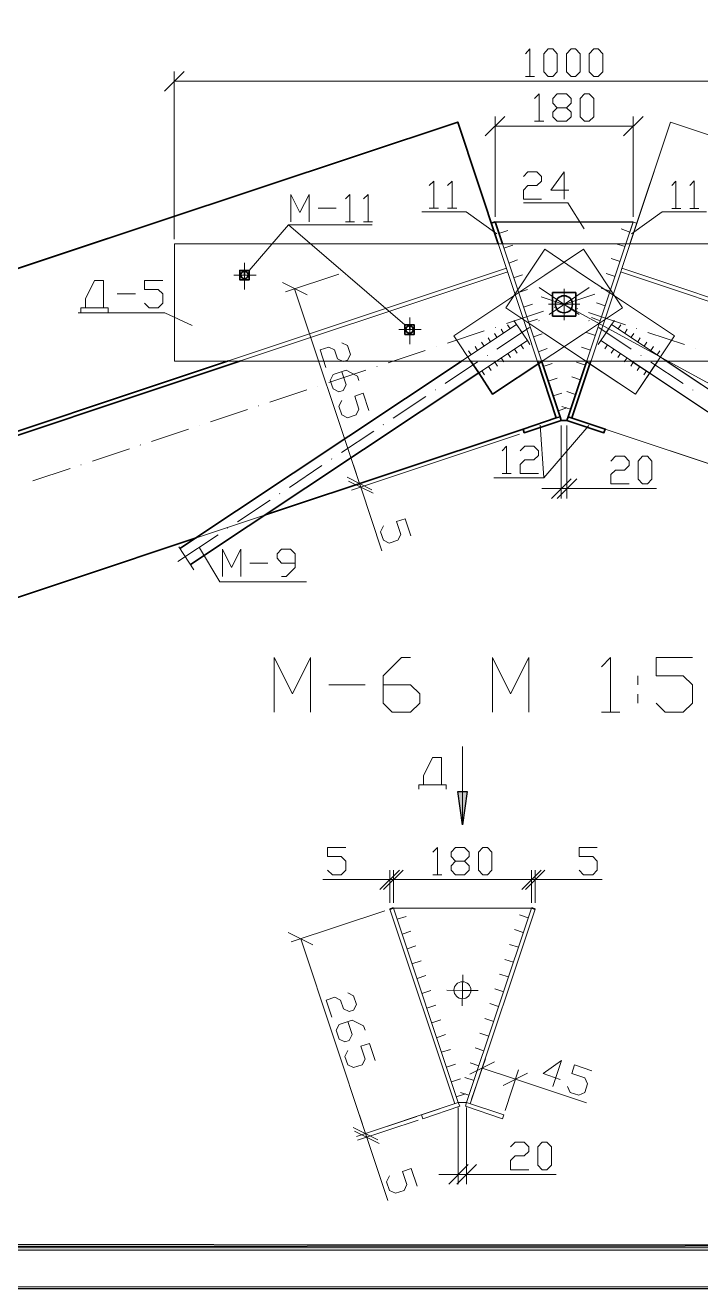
# Model space of a CAD drawing. Header units: millimetres. Extents: x -258556 to -95372, y 16759 to 83874.
# Drawn here: x -128517.3 to -128431, y 41411.4 to 41572.7 of the extents above; entities that cross this region are included whole.
import ezdxf
from ezdxf.xclip import XClip

# ---------------------------------------------------------------- set-up
doc = ezdxf.new("R2010")
doc.units = ezdxf.units.MM
doc.header["$LTSCALE"] = 0.5
doc.header["$XCLIPFRAME"] = 2

# ---------------------------------------------------------------- blocks, each defined once
blk = doc.blocks.new('MF13D4CA0')
at = {"color": 7, "linetype": 'Continuous', "lineweight": 5, "true_color": 0x000007}
blk.add_lwpolyline([(17.9, 582.9), (17.9, 11.05), (823.42, 11.05), (823.42, 582.9)], close=True, dxfattribs=at)

msp = doc.modelspace()

# ---------------------------------------------------------------- hatches: boundary and pattern name
at = {"true_color": 0x000007}
h = msp.add_hatch(color=7, dxfattribs=at)
h.paths.add_polyline_path([(-128336.362, 41416.87), (-128336.362, 41416.147), (-128151.253, 41416.87)])
h.paths.add_polyline_path([(-128336.362, 41416.147), (-128151.253, 41416.87), (-128150.53, 41416.182)])
h.paths.add_polyline_path([(-128151.253, 41416.87), (-128150.53, 41416.182), (-128151.253, 42001.108)])
h.paths.add_polyline_path([(-128150.53, 41416.182), (-128151.253, 42001.108), (-128150.53, 42001.762)])
h.paths.add_polyline_path([(-128151.253, 42001.108), (-128150.53, 42001.762), (-128963.796, 42001.108)])
h.paths.add_polyline_path([(-128150.53, 42001.762), (-128963.796, 42001.108), (-128964.484, 42001.762)])
h.paths.add_polyline_path([(-128963.796, 42001.108), (-128964.484, 42001.762), (-128963.796, 41416.87)])
h.paths.add_polyline_path([(-128964.484, 42001.762), (-128963.796, 41416.87), (-128964.484, 41416.182)])
h.paths.add_polyline_path([(-128963.796, 41416.87), (-128964.484, 41416.182), (-128336.362, 41416.733)])
h.paths.add_polyline_path([(-128964.484, 41416.182), (-128336.362, 41416.733), (-128336.362, 41416.044)])
msp.add_hatch(color=1).paths.add_polyline_path([(-128461.46, 41470.462), (-128462.045, 41474.73), (-128460.857, 41474.73)])

# ---------------------------------------------------------------- linework, layer by layer
at = {"color": 7, "linetype": 'Continuous', "lineweight": 5, "true_color": 0x000007}
for points in [[(-128964.14, 41416.526), (-128150.875, 41416.388), (-128150.875, 42001.418), (-128964.14, 42001.418)], [(-128450.91, 41533.243), (-128455.901, 41536.582), (-128450.91, 41544.051), (-128445.954, 41540.712), (-128440.997, 41537.408), (-128434.354, 41533.002), (-128439.311, 41525.533)], [(-128431.635, 41531.384), (-128431.635, 41531.384)], [(-128438.416, 41514.071), (-128438.966, 41514.656), (-128438.966, 41516.962), (-128438.416, 41517.582), (-128437.796, 41517.582), (-128437.245, 41516.962), (-128437.245, 41514.656), (-128437.796, 41514.071)]]:
    msp.add_lwpolyline(points, close=True, dxfattribs=at)
at = {"color": 7, "linetype": 'Continuous', "lineweight": 13, "true_color": 0x000007}
for points in [[(-128453.388, 41569.056), (-128452.82, 41569.659), (-128452.82, 41566.148)], [(-128497.032, 41566.785), (-128499.528, 41564.272), (-128499.528, 41564.272)], [(-128498.288, 41545.359), (-128498.288, 41566.785), (-128498.288, 41566.785)], [(-128453.388, 41566.148), (-128452.218, 41566.148), (-128452.218, 41566.148)], [(-128452.218, 41563.326), (-128451.65, 41563.911), (-128451.65, 41560.417)], [(-128448.156, 41562.155), (-128447.571, 41561.57), (-128447.571, 41561.002), (-128448.156, 41560.417), (-128449.327, 41560.417), (-128449.912, 41561.002), (-128449.912, 41561.57), (-128449.327, 41562.155), (-128448.156, 41562.155), (-128447.571, 41562.74), (-128447.571, 41563.326), (-128448.156, 41563.911), (-128449.327, 41563.911), (-128449.912, 41563.326), (-128449.912, 41562.74), (-128449.327, 41562.155)], [(-128456.038, 41561.037), (-128458.534, 41558.558), (-128458.534, 41558.558)], [(-128457.278, 41548.181), (-128457.278, 41561.037), (-128457.278, 41561.037)], [(-128439.62, 41548.181), (-128439.62, 41561.037), (-128439.62, 41561.037)], [(-128538.749, 41534.74), (-128462.045, 41560.314), (-128462.045, 41560.314)], [(-128462.045, 41560.314), (-128449.447, 41522.487), (-128449.447, 41522.487)], [(-128439.62, 41559.78), (-128457.278, 41559.78), (-128457.278, 41559.78)], [(-128452.218, 41560.417), (-128451.065, 41560.417), (-128451.065, 41560.417)], [(-128465.693, 41552.208), (-128465.091, 41552.776), (-128465.091, 41549.3)], [(-128463.353, 41552.208), (-128462.785, 41552.776), (-128462.785, 41549.3)], [(-128453.664, 41553.344), (-128453.078, 41553.946), (-128451.925, 41553.946), (-128451.34, 41553.344), (-128451.34, 41552.776), (-128451.925, 41552.208), (-128453.078, 41552.208), (-128453.664, 41551.606), (-128453.664, 41550.453), (-128451.34, 41550.453)], [(-128447.847, 41551.606), (-128450.17, 41551.606), (-128448.432, 41553.946), (-128448.432, 41550.453)], [(-128483.402, 41547.579), (-128483.402, 41551.055), (-128482.232, 41548.749), (-128481.062, 41551.055), (-128481.062, 41547.579)], [(-128476.415, 41550.487), (-128475.847, 41551.055), (-128475.847, 41547.579)], [(-128474.109, 41550.487), (-128473.506, 41551.055), (-128473.506, 41547.579)], [(-128445.885, 41546.684), (-128447.967, 41549.988), (-128453.664, 41549.988)], [(-128479.908, 41549.317), (-128477.585, 41549.317), (-128477.585, 41549.317)], [(-128457.054, 41546.013), (-128460.995, 41548.835), (-128466.64, 41548.835)], [(-128465.693, 41549.3), (-128464.523, 41549.3), (-128464.523, 41549.3)], [(-128463.353, 41549.3), (-128462.182, 41549.3), (-128462.182, 41549.3)], [(-128488.703, 41541.349), (-128483.677, 41547.183), (-128472.973, 41547.183)], [(-128483.677, 41547.183), (-128468.808, 41534.379), (-128468.808, 41534.379)], [(-128476.415, 41547.579), (-128475.245, 41547.579), (-128475.245, 41547.579)], [(-128474.109, 41547.579), (-128472.938, 41547.579), (-128472.938, 41547.579)], [(-128457.278, 41547.544), (-128457.759, 41547.389), (-128457.759, 41547.389)], [(-128447.933, 41522.642), (-128443.2, 41521.058), (-128443.355, 41520.594), (-128448.088, 41522.177), (-128447.933, 41522.642), (-128439.62, 41547.544), (-128457.278, 41547.544), (-128448.965, 41522.642), (-128448.81, 41522.177), (-128453.543, 41520.594), (-128453.698, 41521.058), (-128448.965, 41522.642)], [(-128457.278, 41547.544), (-128456.778, 41546.081), (-128456.778, 41546.081)], [(-128456.813, 41546.081), (-128455.66, 41546.46), (-128455.66, 41546.46)], [(-128440.051, 41546.253), (-128441.169, 41546.649), (-128441.169, 41546.649)], [(-128456.176, 41544.188), (-128455.023, 41544.567), (-128455.023, 41544.567)], [(-128440.653, 41544.395), (-128441.806, 41544.756), (-128441.806, 41544.756)], [(-128531.486, 41516.412), (-128495.587, 41528.39), (-128455.832, 41541.641)], [(-128489.305, 41542.312), (-128489.305, 41538.888), (-128489.305, 41538.888)], [(-128455.522, 41542.295), (-128454.404, 41542.691), (-128454.404, 41542.691)], [(-128441.307, 41542.484), (-128442.443, 41542.863), (-128442.443, 41542.863)], [(-128532.76, 41515.465), (-128495.432, 41527.908), (-128455.66, 41541.177)], [(-128510.232, 41535.996), (-128510.232, 41536.582), (-128507.324, 41536.582), (-128507.324, 41540.075), (-128508.494, 41540.075), (-128509.647, 41537.735), (-128509.647, 41536.582), (-128506.738, 41536.582), (-128506.738, 41535.996)], [(-128502.092, 41537.167), (-128501.507, 41536.582), (-128500.336, 41536.582), (-128499.769, 41537.167), (-128499.769, 41538.337), (-128500.336, 41538.905), (-128502.092, 41538.905), (-128502.092, 41540.075), (-128499.769, 41540.075)], [(-128487.842, 41540.746), (-128490.682, 41540.746), (-128490.682, 41540.746)], [(-128481.32, 41538.216), (-128484.469, 41539.783), (-128484.469, 41539.783)], [(-128477.258, 41540.884), (-128484.073, 41538.612), (-128484.073, 41538.612)], [(-128454.92, 41540.419), (-128453.767, 41540.798), (-128453.767, 41540.798)], [(-128441.944, 41540.591), (-128443.062, 41540.97), (-128443.062, 41540.97)], [(-128505.585, 41538.337), (-128503.245, 41538.337), (-128503.245, 41538.337)], [(-128482.92, 41538.991), (-128474.608, 41514.106), (-128474.608, 41514.106)], [(-128454.283, 41538.526), (-128453.13, 41538.905), (-128453.13, 41538.905)], [(-128448.466, 41534.998), (-128448.466, 41538.991), (-128448.466, 41538.991)], [(-128444.542, 41538.303), (-128448.242, 41537.081), (-128448.242, 41537.081)], [(-128442.563, 41538.698), (-128443.699, 41539.077), (-128443.699, 41539.077)], [(-128453.629, 41536.633), (-128452.51, 41537.012), (-128452.51, 41537.012)], [(-128451.375, 41537.976), (-128448.174, 41536.926), (-128448.174, 41536.926)], [(-128450.445, 41537.012), (-128446.453, 41537.012), (-128446.453, 41537.012)], [(-128449.671, 41536.616), (-128449.688, 41536.633), (-128449.688, 41536.633)], [(-128446.762, 41536.427), (-128446.78, 41536.461), (-128446.78, 41536.461)], [(-128443.2, 41536.805), (-128444.319, 41537.201), (-128444.319, 41537.201)], [(-128496, 41534.293), (-128499.493, 41535.91), (-128510.576, 41535.91)], [(-128468.189, 41535.325), (-128468.189, 41531.9), (-128468.189, 41531.9)], [(-128451.082, 41536.134), (-128455.815, 41534.568), (-128455.815, 41534.568)], [(-128453.836, 41533.415), (-128454.541, 41534.448), (-128454.868, 41534.929)], [(-128453.027, 41534.74), (-128451.874, 41535.119), (-128451.874, 41535.119)], [(-128445.334, 41535.979), (-128440.619, 41534.379), (-128440.619, 41534.379)], [(-128443.837, 41534.912), (-128444.955, 41535.308), (-128444.955, 41535.308)], [(-128442.374, 41534.448), (-128442.03, 41534.929), (-128442.03, 41534.929)], [(-128454.541, 41534.448), (-128497.566, 41505.742), (-128497.566, 41505.742)], [(-128466.743, 41533.776), (-128469.583, 41533.776), (-128469.583, 41533.776)], [(-128458.654, 41533.621), (-128463.37, 41532.055), (-128463.37, 41532.055)], [(-128457.037, 41532.795), (-128457.364, 41533.277), (-128457.364, 41533.277)], [(-128457.226, 41534.069), (-128457.243, 41534.103), (-128457.243, 41534.103)], [(-128456.193, 41533.346), (-128456.52, 41533.828), (-128456.52, 41533.828)], [(-128455.35, 41533.897), (-128455.677, 41534.379), (-128455.677, 41534.379)], [(-128453.147, 41532.382), (-128454.059, 41533.742), (-128454.059, 41533.742)], [(-128452.373, 41532.847), (-128451.254, 41533.226), (-128451.254, 41533.226)], [(-128444.456, 41533.036), (-128445.592, 41533.415), (-128445.592, 41533.415)], [(-128443.751, 41532.382), (-128442.839, 41533.742), (-128442.839, 41533.742)], [(-128441.548, 41533.897), (-128441.204, 41534.379), (-128441.204, 41534.379)], [(-128440.705, 41533.346), (-128440.378, 41533.828), (-128440.378, 41533.828)], [(-128439.896, 41532.795), (-128439.534, 41533.277), (-128439.534, 41533.277)], [(-128453.147, 41532.382), (-128496.189, 41503.728), (-128496.189, 41503.728)], [(-128476.88, 41532.073), (-128476.157, 41531.728), (-128475.778, 41530.593), (-128476.157, 41529.87), (-128476.707, 41529.698), (-128477.43, 41530.042), (-128477.809, 41531.178), (-128478.532, 41531.522), (-128479.633, 41531.178), (-128478.91, 41528.94)], [(-128459.515, 41531.126), (-128459.842, 41531.625), (-128459.842, 41531.625)], [(-128458.689, 41531.677), (-128459.016, 41532.176), (-128459.016, 41532.176)], [(-128457.846, 41532.227), (-128458.172, 41532.727), (-128458.172, 41532.727)], [(-128453.991, 41531.832), (-128453.664, 41531.315), (-128453.664, 41531.315)], [(-128453.147, 41532.382), (-128452.82, 41531.866), (-128452.82, 41531.866)], [(-128443.751, 41532.382), (-128444.078, 41531.866), (-128444.078, 41531.866)], [(-128442.907, 41531.832), (-128443.234, 41531.315), (-128443.234, 41531.315)], [(-128466.209, 41531.109), (-128470.942, 41529.543), (-128470.942, 41529.543)], [(-128464.798, 41531.573), (-128464.815, 41531.591), (-128464.815, 41531.591)], [(-128460.341, 41530.575), (-128460.668, 41531.074), (-128460.668, 41531.074)], [(-128460.341, 41530.575), (-128460.358, 41530.593), (-128460.358, 41530.593)], [(-128456.486, 41530.162), (-128456.142, 41529.663), (-128456.142, 41529.663)], [(-128455.643, 41530.73), (-128455.316, 41530.214), (-128455.316, 41530.214)], [(-128454.799, 41531.281), (-128454.472, 41530.765), (-128454.472, 41530.765)], [(-128451.736, 41530.954), (-128450.617, 41531.35), (-128450.617, 41531.35)], [(-128445.093, 41531.143), (-128446.212, 41531.522), (-128446.212, 41531.522)], [(-128442.099, 41531.281), (-128442.426, 41530.765), (-128442.426, 41530.765)], [(-128441.255, 41530.73), (-128441.582, 41530.214), (-128441.582, 41530.214)], [(-128440.412, 41530.162), (-128440.773, 41529.663), (-128440.773, 41529.663)], [(-128473.799, 41528.596), (-128478.514, 41527.013), (-128478.514, 41527.013)], [(-128476.88, 41528.39), (-128476.329, 41526.738), (-128476.707, 41526.015), (-128477.258, 41525.808), (-128477.981, 41526.187), (-128478.36, 41527.288), (-128477.981, 41528.045), (-128476.329, 41528.596), (-128474.849, 41527.839), (-128474.677, 41527.288)], [(-128472.353, 41529.061), (-128472.388, 41529.078), (-128472.388, 41529.078)], [(-128460.066, 41529.25), (-128460.289, 41529.577), (-128460.289, 41529.577)], [(-128458.964, 41528.51), (-128458.62, 41528.011), (-128458.62, 41528.011)], [(-128458.138, 41529.061), (-128457.794, 41528.562), (-128457.794, 41528.562)], [(-128457.295, 41529.612), (-128456.968, 41529.112), (-128456.968, 41529.112)], [(-128451.116, 41529.078), (-128449.981, 41529.457), (-128449.981, 41529.457)], [(-128445.73, 41529.25), (-128446.848, 41529.629), (-128446.848, 41529.629)], [(-128439.603, 41529.612), (-128439.93, 41529.112), (-128439.93, 41529.112)], [(-128450.48, 41527.185), (-128449.361, 41527.564), (-128449.361, 41527.564)], [(-128446.349, 41527.357), (-128447.485, 41527.736), (-128447.485, 41527.736)], [(-128481.354, 41526.084), (-128486.087, 41524.5), (-128486.087, 41524.5)], [(-128479.943, 41526.548), (-128479.96, 41526.565), (-128479.96, 41526.565)], [(-128476.88, 41524.707), (-128477.258, 41523.984), (-128476.88, 41522.883), (-128476.157, 41522.504), (-128475.055, 41522.883), (-128474.677, 41523.605), (-128475.227, 41525.258), (-128474.126, 41525.636), (-128473.403, 41523.433)], [(-128449.843, 41525.292), (-128448.724, 41525.671), (-128448.724, 41525.671)], [(-128446.986, 41525.464), (-128448.105, 41525.86), (-128448.105, 41525.86)], [(-128488.926, 41523.554), (-128493.642, 41521.988), (-128493.642, 41521.988)], [(-128487.498, 41524.036), (-128487.515, 41524.053), (-128487.515, 41524.053)], [(-128449.223, 41523.399), (-128448.088, 41523.76), (-128448.088, 41523.76)], [(-128447.623, 41523.588), (-128448.742, 41523.967), (-128448.742, 41523.967)], [(-128526.134, 41496.913), (-128449.447, 41522.487), (-128449.447, 41522.487)], [(-128448.088, 41522.177), (-128448.81, 41522.177), (-128448.81, 41522.177)], [(-128496.481, 41521.041), (-128501.214, 41519.475), (-128501.214, 41519.475)], [(-128495.07, 41521.523), (-128495.087, 41521.54), (-128495.087, 41521.54)], [(-128454.3, 41520.886), (-128475.795, 41513.693), (-128475.795, 41513.693)], [(-128454.145, 41520.404), (-128475.623, 41513.245), (-128475.623, 41513.245)], [(-128445.282, 41521.506), (-128451.065, 41514.846), (-128451.495, 41521.557)], [(-128448.81, 41521.54), (-128448.81, 41512.195), (-128448.81, 41512.195)], [(-128448.088, 41521.54), (-128448.088, 41512.195), (-128448.088, 41512.195)], [(-128502.625, 41519.01), (-128502.643, 41519.028), (-128502.643, 41519.028)], [(-128456.383, 41518.288), (-128455.815, 41518.873), (-128455.815, 41515.379)], [(-128454.077, 41518.288), (-128453.474, 41518.873), (-128452.321, 41518.873), (-128451.736, 41518.288), (-128451.736, 41517.702), (-128452.321, 41517.117), (-128453.474, 41517.117), (-128454.077, 41516.549), (-128454.077, 41515.379), (-128451.736, 41515.379)], [(-128504.037, 41518.528), (-128508.769, 41516.962), (-128508.769, 41516.962)], [(-128442.46, 41516.98), (-128441.892, 41517.582), (-128440.722, 41517.582), (-128440.154, 41516.98), (-128440.154, 41516.412), (-128440.722, 41515.809), (-128441.892, 41515.809), (-128442.46, 41515.241), (-128442.46, 41514.071), (-128440.154, 41514.071)], [(-128511.609, 41516.016), (-128516.359, 41514.45), (-128516.359, 41514.45)], [(-128510.198, 41516.481), (-128510.232, 41516.498), (-128510.232, 41516.498)], [(-128468.946, 41515.999), (-128475.795, 41513.693), (-128475.795, 41513.693)], [(-128471.751, 41505.501), (-128474.453, 41513.641), (-128474.608, 41514.106), (-128475.399, 41516.446)], [(-128476.191, 41514.897), (-128473.025, 41513.297), (-128473.025, 41513.297)], [(-128476.191, 41514.897), (-128473.025, 41513.297), (-128473.025, 41513.297)], [(-128472.87, 41512.849), (-128476.019, 41514.398), (-128476.019, 41514.398)], [(-128457.432, 41514.846), (-128451.065, 41514.846), (-128451.065, 41514.846)], [(-128456.383, 41515.379), (-128455.23, 41515.379), (-128455.23, 41515.379)], [(-128450.067, 41512.195), (-128447.571, 41514.708), (-128447.571, 41514.708)], [(-128446.831, 41514.708), (-128449.327, 41512.195), (-128449.327, 41512.195)], [(-128471.527, 41508.702), (-128471.906, 41507.944), (-128471.527, 41506.843), (-128470.804, 41506.482), (-128469.703, 41506.843), (-128469.324, 41507.583), (-128469.875, 41509.252), (-128468.774, 41509.597), (-128468.051, 41507.394)], [(-128495.776, 41503.057), (-128497.721, 41506.017), (-128497.721, 41506.017)], [(-128481.406, 41501.542), (-128492.489, 41501.542), (-128495.07, 41505.897)], [(-128492.145, 41502.196), (-128492.145, 41505.69), (-128490.974, 41503.367), (-128489.804, 41505.69), (-128489.804, 41502.196)], [(-128484.59, 41502.196), (-128483.987, 41502.196), (-128482.817, 41503.367), (-128482.817, 41505.105), (-128483.419, 41505.69), (-128484.59, 41505.69), (-128485.157, 41505.105), (-128485.157, 41504.537), (-128484.59, 41503.935), (-128482.817, 41503.935)], [(-128488.634, 41503.935), (-128486.328, 41503.935), (-128486.328, 41503.935)]]:
    msp.add_lwpolyline(points, dxfattribs=at)
for points in [[(-128450.48, 41566.148), (-128451.065, 41566.75), (-128451.065, 41569.056), (-128450.48, 41569.659), (-128449.912, 41569.659), (-128449.327, 41569.056), (-128449.327, 41566.75), (-128449.912, 41566.148)], [(-128447.571, 41566.148), (-128448.156, 41566.75), (-128448.156, 41569.056), (-128447.571, 41569.659), (-128447.003, 41569.659), (-128446.418, 41569.056), (-128446.418, 41566.75), (-128447.003, 41566.148)], [(-128444.663, 41566.148), (-128445.265, 41566.75), (-128445.265, 41569.056), (-128444.663, 41569.659), (-128444.095, 41569.659), (-128443.51, 41569.056), (-128443.51, 41566.75), (-128444.095, 41566.148)], [(-128445.833, 41560.417), (-128446.418, 41561.002), (-128446.418, 41563.326), (-128445.833, 41563.911), (-128445.248, 41563.911), (-128444.663, 41563.326), (-128444.663, 41561.002), (-128445.248, 41560.417)], [(-128445.971, 41533.26), (-128440.997, 41536.582), (-128445.971, 41544.051), (-128450.927, 41540.729), (-128455.901, 41537.425), (-128462.561, 41533.002), (-128457.587, 41525.533)]]:
    msp.add_lwpolyline(points, close=True, dxfattribs=at)
at = {"color": 7, "linetype": 'Continuous', "lineweight": 5, "true_color": 0x000007}
for points in [[(-128398.592, 41565.528), (-128498.271, 41565.528), (-128498.271, 41565.528)], [(-128440.859, 41558.541), (-128438.347, 41561.019), (-128438.347, 41561.019)], [(-128434.836, 41560.297), (-128447.434, 41522.47), (-128447.434, 41522.47)], [(-128358.149, 41534.723), (-128434.836, 41560.297), (-128434.836, 41560.297)], [(-128434.698, 41552.208), (-128434.148, 41552.759), (-128434.148, 41549.282)], [(-128432.358, 41552.208), (-128431.807, 41552.793), (-128431.807, 41549.282)], [(-128439.827, 41546.013), (-128435.903, 41548.835), (-128430.258, 41548.835)], [(-128434.698, 41549.282), (-128433.528, 41549.282), (-128433.528, 41549.282)], [(-128432.358, 41549.282), (-128431.222, 41549.282), (-128431.222, 41549.282)], [(-128439.62, 41547.527), (-128439.138, 41547.389), (-128439.138, 41547.389)], [(-128401.793, 41528.527), (-128441.066, 41541.641), (-128441.066, 41541.641)], [(-128401.965, 41528.045), (-128441.238, 41541.159), (-128441.238, 41541.159)], [(-128412.704, 41523.502), (-128423.787, 41523.502), (-128448.466, 41536.995)], [(-128443.062, 41533.415), (-128442.374, 41534.448), (-128399.315, 41505.742)], [(-128439.173, 41533.931), (-128439.207, 41533.931), (-128439.207, 41533.931)], [(-128437.762, 41533.415), (-128433.046, 41531.866), (-128433.046, 41531.866)], [(-128443.751, 41532.382), (-128400.692, 41503.711), (-128400.692, 41503.711)], [(-128439.035, 41532.21), (-128438.725, 41532.727), (-128438.725, 41532.727)], [(-128438.209, 41531.66), (-128437.865, 41532.176), (-128437.865, 41532.176)], [(-128437.383, 41531.109), (-128437.039, 41531.625), (-128437.039, 41531.625)], [(-128436.557, 41530.558), (-128436.591, 41530.593), (-128436.591, 41530.593)], [(-128436.557, 41530.558), (-128436.213, 41531.074), (-128436.213, 41531.074)], [(-128438.76, 41529.044), (-128439.104, 41528.562), (-128439.104, 41528.562)], [(-128437.934, 41528.493), (-128438.278, 41528.011), (-128438.278, 41528.011)], [(-128370.747, 41496.896), (-128447.434, 41522.47), (-128447.434, 41522.47)], [(-128436.626, 41513.452), (-128448.088, 41513.452), (-128448.81, 41513.452), (-128451.289, 41513.452)], [(-128436.695, 41486.019), (-128435.524, 41484.849), (-128433.218, 41484.849), (-128432.048, 41486.019), (-128432.048, 41488.36), (-128433.218, 41489.53), (-128436.695, 41489.53), (-128436.695, 41491.836), (-128432.048, 41491.836)]]:
    msp.add_lwpolyline(points, dxfattribs=at)
at = {"color": 7, "linetype": 'Continuous', "lineweight": 35, "true_color": 0x000007}
for points in [[(-128456.882, 41544.739), (-128462.045, 41560.314), (-128538.783, 41534.809)], [(-128457.759, 41547.389), (-128457.278, 41547.544), (-128456.348, 41544.739)], [(-128489.305, 41540.746), (-128489.305, 41541.349), (-128489.925, 41541.349), (-128489.925, 41540.161), (-128488.703, 41540.161), (-128488.703, 41541.349), (-128489.305, 41541.349)], [(-128468.189, 41533.776), (-128468.189, 41534.379), (-128468.808, 41534.379), (-128468.808, 41533.174), (-128467.603, 41533.174), (-128467.603, 41534.379), (-128468.189, 41534.379)], [(-128489.787, 41529.784), (-128532.76, 41515.465), (-128532.76, 41515.465)], [(-128491.353, 41529.784), (-128531.486, 41516.412), (-128531.486, 41516.412)], [(-128461.494, 41529.784), (-128497.566, 41505.776), (-128497.566, 41505.776)], [(-128496.223, 41503.728), (-128459.36, 41528.235), (-128460.427, 41529.784)], [(-128459.36, 41528.235), (-128457.587, 41525.533), (-128451.168, 41529.784)], [(-128451.874, 41529.784), (-128449.447, 41522.487), (-128453.698, 41521.058), (-128453.543, 41520.594), (-128448.81, 41522.177), (-128448.965, 41522.642), (-128449.447, 41522.487)], [(-128448.965, 41522.642), (-128451.34, 41529.784), (-128451.34, 41529.784)], [(-128447.933, 41522.642), (-128445.558, 41529.784), (-128445.558, 41529.784)], [(-128447.451, 41522.487), (-128445.024, 41529.784), (-128445.024, 41529.784)], [(-128448.81, 41522.177), (-128448.088, 41522.177), (-128443.355, 41520.594), (-128443.2, 41521.058), (-128447.933, 41522.642), (-128448.088, 41522.177)], [(-128486.637, 41510.096), (-128453.698, 41521.058), (-128453.698, 41521.058)], [(-128526.134, 41496.913), (-128495.483, 41507.136), (-128495.483, 41507.136)]]:
    msp.add_lwpolyline(points, dxfattribs=at)
at = {"color": 7, "linetype": 'Continuous', "lineweight": 18, "true_color": 0x000007}
for points in [[(-128358.149, 41534.723), (-128434.836, 41560.297), (-128440.033, 41544.739)], [(-128457.278, 41547.527), (-128439.62, 41547.527), (-128439.62, 41547.527)], [(-128440.55, 41544.739), (-128439.62, 41547.527), (-128439.138, 41547.389)], [(-128498.271, 41544.739), (-128398.592, 41544.739), (-128398.592, 41544.739)], [(-128498.271, 41544.739), (-128498.271, 41529.766), (-128398.592, 41529.766), (-128398.592, 41537.27), (-128398.592, 41544.739)], [(-128445.713, 41529.766), (-128439.311, 41525.533), (-128436.454, 41529.766)], [(-128400.692, 41503.711), (-128437.521, 41528.218), (-128439.861, 41529.766)], [(-128399.315, 41505.776), (-128435.387, 41529.766), (-128435.387, 41529.766)], [(-128443.2, 41521.058), (-128410.26, 41510.078), (-128410.26, 41510.078)]]:
    msp.add_lwpolyline(points, dxfattribs=at)
at = {"color": 7, "linetype": 'Continuous', "lineweight": 20, "true_color": 0x000007}
for points in [[(-128446.521, 41535.721), (-128451.65, 41539.146), (-128451.65, 41539.146)], [(-128450.376, 41535.721), (-128445.248, 41539.146), (-128445.248, 41539.146)], [(-128451.633, 41534.895), (-128451.667, 41534.929), (-128451.667, 41534.929)], [(-128445.265, 41534.895), (-128445.3, 41534.929), (-128445.3, 41534.929)], [(-128457.037, 41531.298), (-128452.872, 41534.052), (-128452.872, 41534.052)], [(-128439.896, 41531.298), (-128444.026, 41534.052), (-128444.026, 41534.052)], [(-128458.259, 41530.472), (-128458.293, 41530.489), (-128458.293, 41530.489)], [(-128463.662, 41526.875), (-128459.515, 41529.646), (-128459.515, 41529.646)], [(-128470.288, 41522.47), (-128466.141, 41525.223), (-128466.141, 41525.223)], [(-128464.884, 41526.066), (-128464.919, 41526.084), (-128464.919, 41526.084)], [(-128476.914, 41518.047), (-128472.784, 41520.8), (-128472.784, 41520.8)], [(-128471.544, 41521.626), (-128471.579, 41521.661), (-128471.579, 41521.661)], [(-128478.17, 41517.203), (-128478.205, 41517.238), (-128478.205, 41517.238)], [(-128483.557, 41513.606), (-128479.409, 41516.394), (-128479.409, 41516.394)], [(-128484.813, 41512.798), (-128484.848, 41512.832), (-128484.848, 41512.832)], [(-128490.2, 41509.201), (-128486.035, 41511.954), (-128486.035, 41511.954)], [(-128497.824, 41504.124), (-128492.695, 41507.531), (-128492.695, 41507.531)], [(-128491.439, 41508.375), (-128491.473, 41508.409), (-128491.473, 41508.409)]]:
    msp.add_lwpolyline(points, dxfattribs=at)
at = {"color": 7, "linetype": 'Continuous', "lineweight": 35, "true_color": 0x000007}
msp.add_lwpolyline([(-128448.466, 41538.509), (-128446.969, 41538.509), (-128446.969, 41535.515), (-128449.929, 41535.515), (-128449.929, 41538.509)], close=True, dxfattribs=at)
at = {"color": 7, "linetype": 'Continuous', "lineweight": 9, "true_color": 0x000007}
for points in [[(-128438.622, 41530.455), (-128438.657, 41530.489), (-128438.657, 41530.489)], [(-128433.218, 41526.875), (-128437.383, 41529.629), (-128437.383, 41529.629)], [(-128431.979, 41526.049), (-128432.014, 41526.084), (-128432.014, 41526.084)]]:
    msp.add_lwpolyline(points, dxfattribs=at)
at = {"color": 0, "linetype": 'Continuous', "lineweight": 18}
for points in [[(-128485.536, 41484.866), (-128485.536, 41491.853), (-128483.196, 41487.207), (-128480.889, 41491.853), (-128480.889, 41484.866)], [(-128471.596, 41488.36), (-128468.085, 41488.36), (-128466.915, 41487.207), (-128466.915, 41486.036), (-128468.085, 41484.866), (-128470.426, 41484.866), (-128471.596, 41486.036), (-128471.596, 41489.53), (-128469.256, 41491.853), (-128468.085, 41491.853)], [(-128457.622, 41484.866), (-128457.622, 41491.853), (-128455.316, 41487.207), (-128452.975, 41491.853), (-128452.975, 41484.866)], [(-128443.682, 41490.683), (-128442.512, 41491.853), (-128442.512, 41484.866)], [(-128478.549, 41488.36), (-128473.902, 41488.36), (-128473.902, 41488.36)], [(-128443.682, 41484.866), (-128441.341, 41484.866), (-128441.341, 41484.866)]]:
    msp.add_lwpolyline(points, dxfattribs=at)
at = {"color": 0, "linetype": 'Continuous', "lineweight": 5}
for points in [[(-128439.035, 41489.53), (-128439.035, 41488.36), (-128439.035, 41488.36)], [(-128439.035, 41487.189), (-128439.035, 41486.019), (-128439.035, 41486.019)]]:
    msp.add_lwpolyline(points, dxfattribs=at)
at = {"color": 1, "linetype": 'Continuous', "lineweight": 18}
for points in [[(-128461.46, 41480.478), (-128461.46, 41470.462), (-128461.46, 41470.462)], [(-128461.46, 41470.462), (-128461.46, 41480.409), (-128461.46, 41480.409)], [(-128470.736, 41459.688), (-128462.441, 41434.803), (-128462.441, 41434.803)], [(-128460.926, 41434.941), (-128456.176, 41433.392), (-128456.348, 41432.875), (-128461.064, 41434.493), (-128460.926, 41434.941), (-128452.631, 41459.826), (-128470.254, 41459.826), (-128461.993, 41434.941), (-128461.787, 41434.493), (-128466.536, 41432.875), (-128466.674, 41433.392), (-128461.993, 41434.941)], [(-128452.149, 41459.688), (-128460.444, 41434.803), (-128460.444, 41434.803)]]:
    msp.add_lwpolyline(points, dxfattribs=at)
at = {"color": 0, "linetype": 'Continuous', "lineweight": 13}
msp.add_lwpolyline([(-128467.036, 41475.005), (-128467.036, 41475.573), (-128464.127, 41475.573), (-128464.127, 41479.066), (-128465.297, 41479.066), (-128466.433, 41476.743), (-128466.433, 41475.573), (-128463.525, 41475.573), (-128463.525, 41475.005)], dxfattribs=at)
at = {"color": 1, "linetype": 'Continuous', "lineweight": -2}
msp.add_lwpolyline([(-128461.46, 41470.462), (-128462.045, 41474.73), (-128460.857, 41474.73)], close=True, dxfattribs=at)
at = {"color": 1, "linetype": 'Continuous', "lineweight": 13}
for points in [[(-128478.687, 41464.645), (-128478.084, 41464.077), (-128476.948, 41464.077), (-128476.346, 41464.645), (-128476.346, 41465.815), (-128476.948, 41466.4), (-128478.687, 41466.4), (-128478.687, 41467.553), (-128476.346, 41467.553)], [(-128465.229, 41466.985), (-128464.643, 41467.553), (-128464.643, 41464.077)], [(-128461.167, 41465.815), (-128460.582, 41465.23), (-128460.582, 41464.645), (-128461.167, 41464.077), (-128462.32, 41464.077), (-128462.905, 41464.645), (-128462.905, 41465.23), (-128462.32, 41465.815), (-128461.167, 41465.815), (-128460.582, 41466.4), (-128460.582, 41466.985), (-128461.167, 41467.553), (-128462.32, 41467.553), (-128462.905, 41466.985), (-128462.905, 41466.4), (-128462.32, 41465.815)], [(-128446.539, 41464.645), (-128445.971, 41464.077), (-128444.8, 41464.077), (-128444.233, 41464.645), (-128444.233, 41465.815), (-128444.8, 41466.4), (-128446.539, 41466.4), (-128446.539, 41467.553), (-128444.233, 41467.553)], [(-128471.992, 41462.201), (-128469.497, 41464.679), (-128469.497, 41464.679)], [(-128469.032, 41464.679), (-128471.527, 41462.201), (-128471.527, 41462.201)], [(-128469.032, 41464.679), (-128471.527, 41462.201), (-128471.527, 41462.201)], [(-128470.753, 41460.48), (-128470.753, 41464.679), (-128470.753, 41464.679)], [(-128470.271, 41460.48), (-128470.271, 41464.679), (-128470.271, 41464.679)], [(-128470.271, 41460.48), (-128470.271, 41464.679), (-128470.271, 41464.679)], [(-128465.229, 41464.077), (-128464.075, 41464.077), (-128464.075, 41464.077)], [(-128453.87, 41462.201), (-128451.392, 41464.679), (-128451.392, 41464.679)], [(-128453.87, 41462.201), (-128451.392, 41464.679), (-128451.392, 41464.679)], [(-128450.91, 41464.679), (-128453.388, 41462.201), (-128453.388, 41462.201)], [(-128452.631, 41460.48), (-128452.631, 41464.679), (-128452.631, 41464.679)], [(-128452.631, 41460.48), (-128452.631, 41464.679), (-128452.631, 41464.679)], [(-128452.166, 41460.48), (-128452.166, 41464.679), (-128452.166, 41464.679)], [(-128479.306, 41463.457), (-128470.753, 41463.457), (-128470.271, 41463.457), (-128467.776, 41463.457)], [(-128452.631, 41463.457), (-128470.271, 41463.457), (-128470.271, 41463.457)], [(-128443.596, 41463.457), (-128452.166, 41463.457), (-128452.631, 41463.457), (-128455.109, 41463.457)], [(-128471.355, 41459.482), (-128483.333, 41455.506), (-128483.333, 41455.506)], [(-128469.806, 41458.38), (-128468.653, 41458.759), (-128468.653, 41458.759)], [(-128453.044, 41458.587), (-128454.163, 41458.965), (-128454.163, 41458.965)], [(-128480.58, 41455.11), (-128483.729, 41456.677), (-128483.729, 41456.677)], [(-128469.17, 41456.487), (-128468.051, 41456.866), (-128468.051, 41456.866)], [(-128453.681, 41456.694), (-128454.799, 41457.072), (-128454.799, 41457.072)]]:
    msp.add_lwpolyline(points, dxfattribs=at)
msp.add_lwpolyline([(-128458.826, 41464.077), (-128459.412, 41464.645), (-128459.412, 41466.985), (-128458.826, 41467.553), (-128458.259, 41467.553), (-128457.673, 41466.985), (-128457.673, 41464.645), (-128458.259, 41464.077)], close=True, dxfattribs=at)
at = {"color": 1, "linetype": 'Continuous', "lineweight": 35}
for points in [[(-128470.271, 41459.843), (-128470.753, 41459.688), (-128470.753, 41459.688)], [(-128452.631, 41459.843), (-128452.166, 41459.688), (-128452.166, 41459.688)]]:
    msp.add_lwpolyline(points, dxfattribs=at)
at = {"color": 1, "linetype": 'Continuous', "lineweight": 5}
for points in [[(-128473.833, 41430.982), (-128482.129, 41455.902), (-128482.129, 41455.902)], [(-128468.533, 41454.594), (-128467.397, 41454.973), (-128467.397, 41454.973)], [(-128454.283, 41454.801), (-128455.419, 41455.179), (-128455.419, 41455.179)], [(-128467.913, 41452.701), (-128466.743, 41453.08), (-128466.743, 41453.08)], [(-128454.937, 41452.908), (-128456.038, 41453.252), (-128456.038, 41453.252)], [(-128467.259, 41450.808), (-128466.123, 41451.187), (-128466.123, 41451.187)], [(-128461.477, 41447.297), (-128461.408, 41451.29), (-128461.408, 41451.29)], [(-128455.557, 41451.015), (-128456.692, 41451.359), (-128456.692, 41451.359)], [(-128456.176, 41449.121), (-128457.312, 41449.5), (-128457.312, 41449.5)], [(-128476.105, 41448.984), (-128475.382, 41448.605), (-128475.004, 41447.504), (-128475.382, 41446.746), (-128475.933, 41446.574), (-128476.656, 41446.953), (-128477.034, 41448.054), (-128477.757, 41448.433), (-128478.859, 41448.054), (-128478.136, 41445.852)], [(-128466.64, 41448.915), (-128465.504, 41449.294), (-128465.504, 41449.294)], [(-128463.439, 41449.328), (-128461.442, 41449.294), (-128459.446, 41449.294)], [(-128466.02, 41447.022), (-128464.85, 41447.4), (-128464.85, 41447.4)], [(-128456.83, 41447.228), (-128457.932, 41447.607), (-128457.932, 41447.607)], [(-128476.105, 41445.301), (-128475.554, 41443.649), (-128475.933, 41442.891), (-128476.484, 41442.719), (-128477.207, 41443.064), (-128477.585, 41444.199), (-128477.207, 41444.922), (-128475.554, 41445.473), (-128474.109, 41444.75), (-128473.902, 41444.199)], [(-128465.366, 41445.129), (-128464.23, 41445.542), (-128464.23, 41445.542)], [(-128457.45, 41445.335), (-128458.586, 41445.714), (-128458.586, 41445.714)], [(-128464.747, 41443.236), (-128463.611, 41443.649), (-128463.611, 41443.649)], [(-128458.069, 41443.442), (-128459.239, 41443.821), (-128459.239, 41443.821)], [(-128476.105, 41441.618), (-128476.484, 41440.861), (-128476.105, 41439.759), (-128475.382, 41439.415), (-128474.281, 41439.759), (-128473.902, 41440.517), (-128474.453, 41442.169), (-128473.352, 41442.513), (-128472.629, 41440.31)], [(-128464.127, 41441.377), (-128462.957, 41441.756), (-128462.957, 41441.756)], [(-128458.723, 41441.549), (-128459.825, 41441.928), (-128459.825, 41441.928)], [(-128463.473, 41439.484), (-128462.337, 41439.863), (-128462.337, 41439.863)], [(-128457.346, 41440.138), (-128460.513, 41438.589), (-128460.513, 41438.589)], [(-128459.343, 41439.656), (-128460.479, 41440.035), (-128460.479, 41440.035)], [(-128460.272, 41435.388), (-128458.517, 41440.551), (-128458.517, 41440.551)], [(-128448.948, 41437.901), (-128451.151, 41438.658), (-128448.776, 41440.31), (-128449.877, 41437.006)], [(-128448.019, 41437.006), (-128447.675, 41436.249), (-128446.573, 41435.904), (-128445.816, 41436.249), (-128445.472, 41437.35), (-128445.816, 41438.107), (-128447.468, 41438.658), (-128447.124, 41439.759), (-128444.921, 41439.002)], [(-128459.962, 41437.763), (-128461.133, 41438.142), (-128461.133, 41438.142)], [(-128458.93, 41439.346), (-128454.662, 41437.935), (-128445.609, 41434.906)], [(-128456.245, 41437.143), (-128453.113, 41438.727), (-128453.113, 41438.727)], [(-128455.97, 41433.942), (-128454.283, 41439.14), (-128454.283, 41439.14)], [(-128462.854, 41437.591), (-128461.718, 41437.969), (-128461.718, 41437.969)], [(-128462.234, 41435.698), (-128461.064, 41436.076), (-128461.064, 41436.076)], [(-128461.993, 41434.941), (-128460.926, 41434.941), (-128460.926, 41434.941)], [(-128460.616, 41435.904), (-128461.718, 41436.249), (-128461.718, 41436.249)], [(-128463.026, 41434.596), (-128475.004, 41430.604), (-128475.004, 41430.604)], [(-128470.977, 41422.412), (-128473.661, 41430.5), (-128473.833, 41430.982), (-128474.625, 41433.357)], [(-128461.993, 41434.321), (-128461.993, 41424.511), (-128461.993, 41424.511)], [(-128460.926, 41434.321), (-128460.926, 41424.511), (-128460.926, 41424.511)], [(-128475.417, 41431.774), (-128472.25, 41430.191), (-128472.25, 41430.191)], [(-128475.417, 41431.774), (-128472.25, 41430.191), (-128472.25, 41430.191)], [(-128467.294, 41433.185), (-128475.004, 41430.604), (-128475.004, 41430.604)], [(-128467.122, 41432.703), (-128474.866, 41430.122), (-128474.866, 41430.122)], [(-128472.112, 41429.709), (-128475.245, 41431.292), (-128475.245, 41431.292)], [(-128455.316, 41429.296), (-128454.731, 41429.881), (-128453.56, 41429.881), (-128452.975, 41429.296), (-128452.975, 41428.711), (-128453.56, 41428.125), (-128454.731, 41428.125), (-128455.316, 41427.54), (-128455.316, 41426.37), (-128452.975, 41426.37)], [(-128463.198, 41424.511), (-128460.72, 41427.024), (-128460.72, 41427.024)], [(-128459.653, 41427.024), (-128462.165, 41424.511), (-128462.165, 41424.511)], [(-128470.77, 41425.578), (-128471.149, 41424.821), (-128470.77, 41423.72), (-128470.013, 41423.376), (-128468.911, 41423.72), (-128468.567, 41424.477), (-128469.118, 41426.129), (-128468.016, 41426.508), (-128467.259, 41424.271)], [(-128449.464, 41425.751), (-128460.926, 41425.751), (-128461.993, 41425.751), (-128464.471, 41425.751)]]:
    msp.add_lwpolyline(points, dxfattribs=at)
msp.add_lwpolyline([(-128451.254, 41426.37), (-128451.805, 41426.955), (-128451.805, 41429.296), (-128451.254, 41429.881), (-128450.669, 41429.881), (-128450.084, 41429.296), (-128450.084, 41426.955), (-128450.669, 41426.37)], close=True, dxfattribs=at)
at = {"color": 7, "linetype": 'Continuous', "lineweight": -2, "true_color": 0x000007}
for points in [[(-128963.796, 41416.87), (-128964.484, 41416.182), (-128336.362, 41416.733)], [(-128964.484, 41416.182), (-128336.362, 41416.733), (-128336.362, 41416.044)]]:
    msp.add_lwpolyline(points, close=True, dxfattribs=at)
at = {"color": 7, "linetype": 'Continuous', "lineweight": 35, "true_color": 0x000007}
for points in [[(-128488.84, 41540.764), (-128488.84, 41541.022), (-128489.047, 41541.228), (-128489.305, 41541.228), (-128489.305, 41541.228), (-128489.58, 41541.228), (-128489.787, 41541.022), (-128489.787, 41540.764), (-128489.787, 41540.764), (-128489.787, 41540.505), (-128489.58, 41540.282), (-128489.305, 41540.282), (-128489.305, 41540.282), (-128489.047, 41540.282), (-128488.84, 41540.505), (-128488.84, 41540.764)], [(-128447.382, 41537.012), (-128447.382, 41537.614), (-128447.864, 41538.113), (-128448.466, 41538.113), (-128448.466, 41538.113), (-128449.069, 41538.113), (-128449.568, 41537.614), (-128449.568, 41537.012), (-128449.568, 41537.012), (-128449.568, 41536.409), (-128449.069, 41535.928), (-128448.466, 41535.928), (-128448.466, 41535.928), (-128447.864, 41535.928), (-128447.382, 41536.409), (-128447.382, 41537.012)], [(-128467.741, 41533.776), (-128467.741, 41534.034), (-128467.948, 41534.258), (-128468.206, 41534.258), (-128468.206, 41534.258), (-128468.464, 41534.258), (-128468.688, 41534.034), (-128468.688, 41533.776), (-128468.688, 41533.776), (-128468.688, 41533.518), (-128468.464, 41533.312), (-128468.206, 41533.312), (-128468.206, 41533.312), (-128467.948, 41533.312), (-128467.741, 41533.518), (-128467.741, 41533.776)]]:
    msp.add_open_spline(points, degree=3, knots=[0, 0, 0, 0, 0.0625, 0.0625, 0.0625, 0.062501, 0.125, 0.125, 0.125, 0.125001, 0.1875, 0.1875, 0.1875, 0.187501, 1, 1, 1, 1], dxfattribs=at)
at = {"color": 1, "linetype": 'Continuous', "lineweight": 18}
msp.add_open_spline([(-128460.375, 41449.328), (-128460.375, 41449.913), (-128460.857, 41450.395), (-128461.442, 41450.395), (-128461.442, 41450.395), (-128462.062, 41450.395), (-128462.544, 41449.913), (-128462.544, 41449.328), (-128462.544, 41449.328), (-128462.544, 41448.708), (-128462.062, 41448.227), (-128461.442, 41448.227), (-128461.442, 41448.227), (-128460.857, 41448.227), (-128460.375, 41448.708), (-128460.375, 41449.328)], degree=3, knots=[0, 0, 0, 0, 0.0625, 0.0625, 0.0625, 0.062501, 0.125, 0.125, 0.125, 0.125001, 0.1875, 0.1875, 0.1875, 0.187501, 1, 1, 1, 1], dxfattribs=at)

# ---------------------------------------------------------------- block references
at = {"color": 7, "true_color": 0xffffff}
ref = msp.add_blockref('MF13D4CA0', (-129002.656, 41399.901), dxfattribs=dict(at, xscale=1.040502, yscale=1.040502, zscale=1.040502))
XClip(ref).set_block_clipping_path([(17.9953933291, 10.8175456262), (823.5538829452, 582.7005601007)])

doc.saveas('drawing.dxf')
